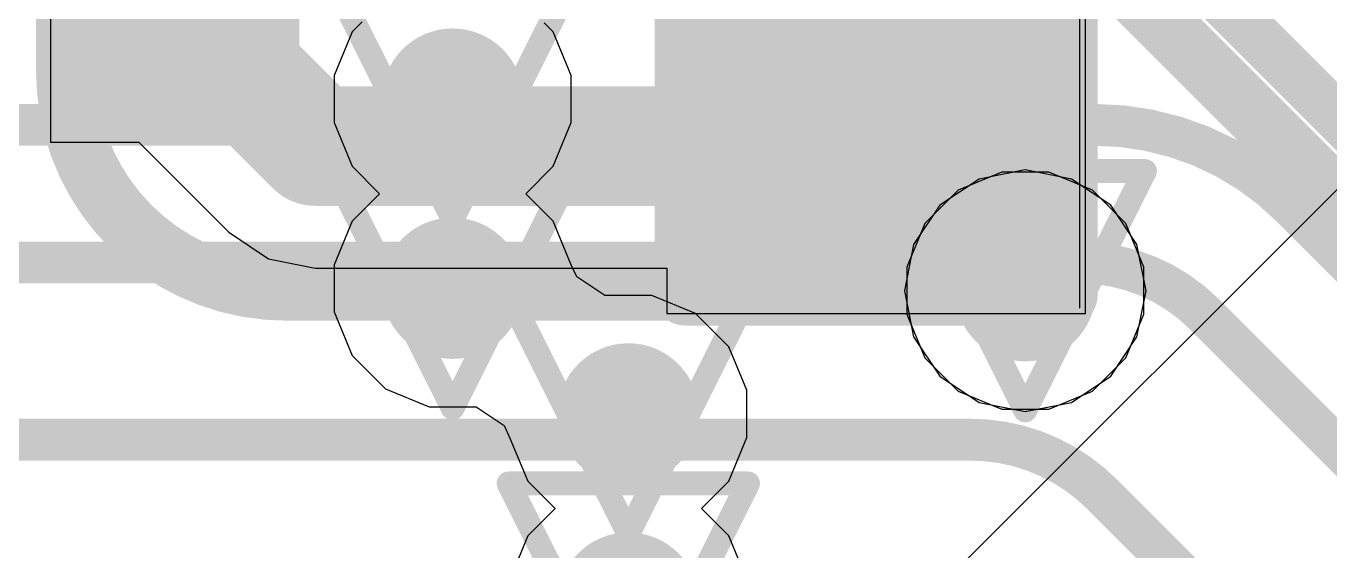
# Model space of a CAD drawing. Header units: inches. Extents: x -6 to 283, y -12 to 154.
# Drawn here: x 47.679 to 50.446, y 15.135 to 16.249 of the extents above; entities that cross this region are included whole.
import ezdxf

# ---------------------------------------------------------------- set-up
doc = ezdxf.new("R2010")
doc.units = ezdxf.units.IN
for name, color, linetype in [('Bottom Layer', 5, 'Continuous'), ('Bottom Overlay', 54, 'Continuous'), ('Bottom Paste', 16, 'Continuous'), ('Bottom Solder', 6, 'Continuous'), ('Drill Drawing', 1, 'Continuous'), ('GND-1', 16, 'Continuous'), ('GND-2', 90, 'Continuous'), ('GND-3', 216, 'Continuous'), ('PWR-1', 156, 'Continuous'), ('PWR-2', 130, 'Continuous'), ('Signal L1', 76, 'Continuous'), ('Signal L2', 6, 'Continuous'), ('Top Layer', 1, 'Continuous'), ('Via Holes', 16, 'Continuous')]:
    doc.layers.add(name, color=color, linetype=linetype)

# ---------------------------------------------------------------- blocks, each defined once
blk = doc.blocks.new('R___0402_B_139')
at = {"layer": 'Bottom Layer'}
for points in [[(-0.2413, 0.3175), (-0.2413, -0.3175), (-0.6985, -0.3175), (-0.6985, 0.3175)], [(0.6985, 0.3175), (0.6985, -0.3175), (0.2413, -0.3175), (0.2413, 0.3175)]]:
    blk.add_hatch(color=5, dxfattribs=at).paths.add_polyline_path(points)
at = {"layer": 'Bottom Paste'}
for points in [[(-0.2413, 0.3175), (-0.2413, -0.3175), (-0.6985, -0.3175), (-0.6985, 0.3175)], [(0.6985, 0.3175), (0.6985, -0.3175), (0.2413, -0.3175), (0.2413, 0.3175)]]:
    blk.add_hatch(color=16, dxfattribs=at).paths.add_polyline_path(points)
at = {"layer": 'Bottom Solder'}
for points in [[(-0.1863, 0.3725), (-0.1863, -0.3725), (-0.7535, -0.3725), (-0.7535, 0.3725)], [(0.7535, 0.3725), (0.7535, -0.3725), (0.1863, -0.3725), (0.1863, 0.3725)]]:
    blk.add_hatch(color=6, dxfattribs=at).paths.add_polyline_path(points)
at = {"layer": 'Bottom Overlay'}
for points in [[(-0.7874, -0.4064, 0.127, 0.127, 0), (-0.7874, 0.4064, 0.127, 0.127, 0)], [(0.7874, 0.4064, 0.127, 0.127, 0), (-0.7874, 0.4064, 0.127, 0.127, 0)], [(0.7874, -0.4064, 0.127, 0.127, 0), (0.7874, 0.4064, 0.127, 0.127, 0)], [(0.8128, 0.4318, 0.00323, 0.00323, 0), (-0.8128, 0.4318, 0.00323, 0.00323, 0)], [(0.7874, -0.4064, 0.127, 0.127, 0), (-0.7874, -0.4064, 0.127, 0.127, 0)]]:
    blk.add_lwpolyline(points, format="xyseb", dxfattribs=at)
for points in [[(-0.8191, 0.4064, 0.0635, 0.0635, 1), (-0.7556, 0.4064, 0.0635, 0.0635, 1)], [(-0.8191, 0.4064, 0.0635, 0.0635, 1), (-0.7556, 0.4064, 0.0635, 0.0635, 1)], [(0.7556, 0.4064, 0.0635, 0.0635, 1), (0.8191, 0.4064, 0.0635, 0.0635, 1)], [(0.7556, 0.4064, 0.0635, 0.0635, 1), (0.8191, 0.4064, 0.0635, 0.0635, 1)], [(-0.8136, 0.4318, 0.00161, 0.00161, 1), (-0.812, 0.4318, 0.00161, 0.00161, 1)], [(0.812, 0.4318, 0.00161, 0.00161, 1), (0.8136, 0.4318, 0.00161, 0.00161, 1)], [(-0.8191, -0.4064, 0.0635, 0.0635, 1), (-0.7556, -0.4064, 0.0635, 0.0635, 1)], [(-0.8191, -0.4064, 0.0635, 0.0635, 1), (-0.7556, -0.4064, 0.0635, 0.0635, 1)], [(0.7556, -0.4064, 0.0635, 0.0635, 1), (0.8191, -0.4064, 0.0635, 0.0635, 1)], [(0.7556, -0.4064, 0.0635, 0.0635, 1), (0.8191, -0.4064, 0.0635, 0.0635, 1)]]:
    blk.add_lwpolyline(points, format="xyseb", close=True, dxfattribs=at)
blk = doc.blocks.new('MMBT2222ATT3G_B_176')
at = {"layer": 'Bottom Layer'}
for points in [[(-0.35, 0.15), (0.35, 0.15), (0.35, -0.15), (-0.35, -0.15)], [(1.09, -0.35), (1.79, -0.35), (1.79, -0.65), (1.09, -0.65)], [(-0.35, -0.85), (0.35, -0.85), (0.35, -1.15), (-0.35, -1.15)]]:
    blk.add_hatch(color=5, dxfattribs=at).paths.add_polyline_path(points)
at = {"layer": 'Bottom Paste'}
for points in [[(-0.35, 0.15), (0.35, 0.15), (0.35, -0.15), (-0.35, -0.15)], [(1.09, -0.35), (1.79, -0.35), (1.79, -0.65), (1.09, -0.65)], [(-0.35, -0.85), (0.35, -0.85), (0.35, -1.15), (-0.35, -1.15)]]:
    blk.add_hatch(color=16, dxfattribs=at).paths.add_polyline_path(points)
at = {"layer": 'Bottom Solder'}
for points in [[(-0.4516, 0.2516), (0.4516, 0.2516), (0.4516, -0.2516), (-0.4516, -0.2516)], [(0.9884, -0.2484), (1.8916, -0.2484), (1.8916, -0.7516), (0.9884, -0.7516)], [(-0.4516, -0.7484), (0.4516, -0.7484), (0.4516, -1.2516), (-0.4516, -1.2516)]]:
    blk.add_hatch(color=6, dxfattribs=at).paths.add_polyline_path(points)
at = {"layer": 'Bottom Overlay'}
for points in [[(1.12, 0.3, 0.127, 0.127, 0), (0.815, 0.3, 0.127, 0.127, 0)], [(1.12, -0.03, 0.127, 0.127, 0), (1.12, 0.3, 0.127, 0.127, 0)], [(1.12, -1.3, 0.127, 0.127, 0), (1.12, -0.97, 0.127, 0.127, 0)], [(0.815, -1.3, 0.127, 0.127, 0), (1.12, -1.3, 0.127, 0.127, 0)]]:
    blk.add_lwpolyline(points, format="xyseb", dxfattribs=at)
for points in [[(0.7832, 0.3, 0.0635, 0.0635, 1), (0.8467, 0.3, 0.0635, 0.0635, 1)], [(1.0882, 0.3, 0.0635, 0.0635, 1), (1.1517, 0.3, 0.0635, 0.0635, 1)], [(1.0882, 0.3, 0.0635, 0.0635, 1), (1.1517, 0.3, 0.0635, 0.0635, 1)], [(1.0883, -0.03, 0.0635, 0.0635, 1), (1.1518, -0.03, 0.0635, 0.0635, 1)], [(1.0883, -0.97, 0.0635, 0.0635, 1), (1.1518, -0.97, 0.0635, 0.0635, 1)], [(0.7833, -1.3, 0.0635, 0.0635, 1), (0.8468, -1.3, 0.0635, 0.0635, 1)], [(1.0883, -1.3, 0.0635, 0.0635, 1), (1.1518, -1.3, 0.0635, 0.0635, 1)], [(1.0883, -1.3, 0.0635, 0.0635, 1), (1.1518, -1.3, 0.0635, 0.0635, 1)]]:
    blk.add_lwpolyline(points, format="xyseb", close=True, dxfattribs=at)
blk = doc.blocks.new('MMBT2222ATT3G_B_177')
at = {"layer": 'Bottom Layer'}
for points in [[(-0.35, 0.15), (0.35, 0.15), (0.35, -0.15), (-0.35, -0.15)], [(1.09, -0.35), (1.79, -0.35), (1.79, -0.65), (1.09, -0.65)], [(-0.35, -0.85), (0.35, -0.85), (0.35, -1.15), (-0.35, -1.15)]]:
    blk.add_hatch(color=5, dxfattribs=at).paths.add_polyline_path(points)
at = {"layer": 'Bottom Paste'}
for points in [[(-0.35, 0.15), (0.35, 0.15), (0.35, -0.15), (-0.35, -0.15)], [(1.09, -0.35), (1.79, -0.35), (1.79, -0.65), (1.09, -0.65)], [(-0.35, -0.85), (0.35, -0.85), (0.35, -1.15), (-0.35, -1.15)]]:
    blk.add_hatch(color=16, dxfattribs=at).paths.add_polyline_path(points)
at = {"layer": 'Bottom Solder'}
for points in [[(-0.4516, 0.2516), (0.4516, 0.2516), (0.4516, -0.2516), (-0.4516, -0.2516)], [(0.9884, -0.2484), (1.8916, -0.2484), (1.8916, -0.7516), (0.9884, -0.7516)], [(-0.4516, -0.7484), (0.4516, -0.7484), (0.4516, -1.2516), (-0.4516, -1.2516)]]:
    blk.add_hatch(color=6, dxfattribs=at).paths.add_polyline_path(points)
at = {"layer": 'Bottom Overlay'}
for points in [[(1.12, 0.3, 0.127, 0.127, 0), (0.815, 0.3, 0.127, 0.127, 0)], [(1.12, -0.03, 0.127, 0.127, 0), (1.12, 0.3, 0.127, 0.127, 0)], [(1.12, -1.3, 0.127, 0.127, 0), (1.12, -0.97, 0.127, 0.127, 0)], [(1.12, -1.3, 0.127, 0.127, 0), (0.815, -1.3, 0.127, 0.127, 0)]]:
    blk.add_lwpolyline(points, format="xyseb", dxfattribs=at)
for points in [[(0.7832, 0.3, 0.0635, 0.0635, 1), (0.8467, 0.3, 0.0635, 0.0635, 1)], [(1.0882, 0.3, 0.0635, 0.0635, 1), (1.1517, 0.3, 0.0635, 0.0635, 1)], [(1.0882, 0.3, 0.0635, 0.0635, 1), (1.1517, 0.3, 0.0635, 0.0635, 1)], [(1.0883, -0.03, 0.0635, 0.0635, 1), (1.1518, -0.03, 0.0635, 0.0635, 1)], [(1.0883, -0.97, 0.0635, 0.0635, 1), (1.1518, -0.97, 0.0635, 0.0635, 1)], [(0.7833, -1.3, 0.0635, 0.0635, 1), (0.8468, -1.3, 0.0635, 0.0635, 1)], [(1.0883, -1.3, 0.0635, 0.0635, 1), (1.1518, -1.3, 0.0635, 0.0635, 1)], [(1.0883, -1.3, 0.0635, 0.0635, 1), (1.1518, -1.3, 0.0635, 0.0635, 1)]]:
    blk.add_lwpolyline(points, format="xyseb", close=True, dxfattribs=at)

msp = doc.modelspace()

# ---------------------------------------------------------------- hatches: boundary and pattern name
at = {"layer": 'GND-1'}
h = msp.add_hatch(color=16, dxfattribs=at)
edge = h.paths.add_edge_path()
edge.add_arc((48.5845, 16.0943), 0.15, 0, 360)
h = msp.add_hatch(color=16, dxfattribs=at)
edge = h.paths.add_edge_path()
edge.add_arc((48.5845, 15.6927), 0.15, 0, 360)
h = msp.add_hatch(color=16, dxfattribs=at)
edge = h.paths.add_edge_path()
edge.add_arc((48.9574, 15.426), 0.15, 0, 360)
h = msp.add_hatch(color=16, dxfattribs=at)
edge = h.paths.add_edge_path()
edge.add_arc((48.9574, 15.0244), 0.15, 0, 360)
at = {"layer": 'GND-2'}
h = msp.add_hatch(color=90, dxfattribs=at)
edge = h.paths.add_edge_path()
edge.add_arc((49.7998, 15.6875), 0.15, 0, 360)
at = {"layer": 'GND-3'}
h = msp.add_hatch(color=216, dxfattribs=at)
edge = h.paths.add_edge_path()
edge.add_arc((49.7998, 15.6875), 0.15, 0, 360)
at = {"layer": 'PWR-1'}
h = msp.add_hatch(color=156, dxfattribs=at)
edge = h.paths.add_edge_path()
edge.add_arc((49.7998, 15.6875), 0.15, 0, 360)
at = {"layer": 'PWR-2'}
h = msp.add_hatch(color=130, dxfattribs=at)
edge = h.paths.add_edge_path()
edge.add_arc((49.7998, 15.6875), 0.15, 0, 360)
at = {"layer": 'Signal L1'}
h = msp.add_hatch(color=76, dxfattribs=at)
edge = h.paths.add_edge_path()
edge.add_arc((48.5845, 16.0943), 0.15, 0, 360)
h = msp.add_hatch(color=76, dxfattribs=at)
edge = h.paths.add_edge_path()
edge.add_arc((48.5845, 15.6927), 0.15, 0, 360)
h = msp.add_hatch(color=76, dxfattribs=at)
edge = h.paths.add_edge_path()
edge.add_arc((49.7998, 15.6875), 0.15, 0, 360)
h = msp.add_hatch(color=76, dxfattribs=at)
edge = h.paths.add_edge_path()
edge.add_arc((48.9574, 15.426), 0.15, 0, 360)
h = msp.add_hatch(color=76, dxfattribs=at)
edge = h.paths.add_edge_path()
edge.add_arc((48.9574, 15.0244), 0.15, 0, 360)
at = {"layer": 'Signal L2'}
h = msp.add_hatch(color=6, dxfattribs=at)
edge = h.paths.add_edge_path()
edge.add_arc((49.7998, 15.6875), 0.15, 0, 360)
at = {"layer": 'Top Layer'}
h = msp.add_hatch(color=1, dxfattribs=at)
edge = h.paths.add_edge_path()
edge.add_arc((48.5845, 16.0943), 0.15, 0, 360)
h = msp.add_hatch(color=1, dxfattribs=at)
edge = h.paths.add_edge_path()
edge.add_arc((48.5845, 15.6927), 0.15, 0, 360)
h = msp.add_hatch(color=1, dxfattribs=at)
edge = h.paths.add_edge_path()
edge.add_arc((48.9574, 15.426), 0.15, 0, 360)
h = msp.add_hatch(color=1, dxfattribs=at)
edge = h.paths.add_edge_path()
edge.add_arc((48.9574, 15.0244), 0.15, 0, 360)
at = {"layer": 'Via Holes'}
h = msp.add_hatch(color=7, dxfattribs=at)
edge = h.paths.add_edge_path()
edge.add_arc((48.5845, 16.0943), 0.075, 0, 360)
h = msp.add_hatch(color=7, dxfattribs=at)
edge = h.paths.add_edge_path()
edge.add_arc((48.5845, 15.6927), 0.075, 0, 360)
h = msp.add_hatch(color=7, dxfattribs=at)
edge = h.paths.add_edge_path()
edge.add_arc((49.7998, 15.6875), 0.075, 0, 360)
h = msp.add_hatch(color=7, dxfattribs=at)
edge = h.paths.add_edge_path()
edge.add_arc((48.9574, 15.426), 0.075, 0, 360)

# ---------------------------------------------------------------- linework, layer by layer
at = {"layer": 'Bottom Layer'}
for p, q in [((47.7309, 16.9567), (47.7309, 16.0027)), ((49.9279, 15.639), (49.9279, 16.3502)), ((47.7309, 16.0027), (47.9186, 16.0027)), ((47.9186, 16.0027), (48.1098, 15.8115)), ((48.1098, 15.8115), (48.1938, 15.7554)), ((48.1938, 15.7554), (48.2929, 15.7357)), ((48.2929, 15.7357), (49.0389, 15.7357)), ((49.0389, 15.7357), (49.0389, 15.639)), ((49.0389, 15.639), (49.9279, 15.639))]:
    msp.add_line(p, q, dxfattribs=at)
for points in [[(48.0079, 16.2797, 0.254, 0.254, 0), (48.0079, 16.4797, 0.254, 0.254, 0)], [(48.0079, 16.2797, 0.254, 0.254, 0), (48.2929, 15.9946, 0.254, 0.254, 0)], [(48.2929, 15.9946, 0.254, 0.254, 0), (49.4834, 15.9946, 0.254, 0.254, 0)]]:
    msp.add_lwpolyline(points, format="xyseb", dxfattribs=at)
for points in [[(47.9444, 16.2797, 0.127, 0.127, 1), (48.0714, 16.2797, 0.127, 0.127, 1)], [(47.9444, 16.2797, 0.127, 0.127, 1), (48.0714, 16.2797, 0.127, 0.127, 1)], [(48.2294, 15.9946, 0.127, 0.127, 1), (48.3564, 15.9946, 0.127, 0.127, 1)], [(48.2294, 15.9946, 0.127, 0.127, 1), (48.3564, 15.9946, 0.127, 0.127, 1)], [(49.4199, 15.9946, 0.127, 0.127, 1), (49.5469, 15.9946, 0.127, 0.127, 1)]]:
    msp.add_lwpolyline(points, format="xyseb", close=True, dxfattribs=at)
at = {"layer": 'Drill Drawing'}
for points in [[(48.3305, 16.3483, 0.0508, 0.0508, 0), (48.5845, 15.8403, 0.0508, 0.0508, 0)], [(48.5845, 15.8403, 0.0508, 0.0508, 0), (48.8385, 16.3483, 0.0508, 0.0508, 0)], [(48.3305, 15.9467, 0.0508, 0.0508, 0), (48.8385, 15.9467, 0.0508, 0.0508, 0)], [(48.3305, 15.9467, 0.0508, 0.0508, 0), (48.5845, 15.4387, 0.0508, 0.0508, 0)], [(48.5845, 15.4387, 0.0508, 0.0508, 0), (48.8385, 15.9467, 0.0508, 0.0508, 0)], [(49.5458, 15.9415, 0.0508, 0.0508, 0), (50.0538, 15.9415, 0.0508, 0.0508, 0)], [(49.5458, 15.9415, 0.0508, 0.0508, 0), (49.7998, 15.4335, 0.0508, 0.0508, 0)], [(49.7998, 15.4335, 0.0508, 0.0508, 0), (50.0538, 15.9415, 0.0508, 0.0508, 0)], [(48.7034, 15.68, 0.0508, 0.0508, 0), (49.2114, 15.68, 0.0508, 0.0508, 0)], [(48.7034, 15.68, 0.0508, 0.0508, 0), (48.9574, 15.172, 0.0508, 0.0508, 0)], [(48.9574, 15.172, 0.0508, 0.0508, 0), (49.2114, 15.68, 0.0508, 0.0508, 0)], [(48.7034, 15.2784, 0.0508, 0.0508, 0), (49.2114, 15.2784, 0.0508, 0.0508, 0)], [(48.7034, 15.2784, 0.0508, 0.0508, 0), (48.9574, 14.7704, 0.0508, 0.0508, 0)], [(48.9574, 14.7704, 0.0508, 0.0508, 0), (49.2114, 15.2784, 0.0508, 0.0508, 0)]]:
    msp.add_lwpolyline(points, format="xyseb", dxfattribs=at)
for points in [[(48.3178, 15.9467, 0.0254, 0.0254, 1), (48.3432, 15.9467, 0.0254, 0.0254, 1)], [(48.3178, 15.9467, 0.0254, 0.0254, 1), (48.3432, 15.9467, 0.0254, 0.0254, 1)], [(48.8258, 15.9467, 0.0254, 0.0254, 1), (48.8512, 15.9467, 0.0254, 0.0254, 1)], [(48.8258, 15.9467, 0.0254, 0.0254, 1), (48.8512, 15.9467, 0.0254, 0.0254, 1)], [(49.5331, 15.9415, 0.0254, 0.0254, 1), (49.5585, 15.9415, 0.0254, 0.0254, 1)], [(49.5331, 15.9415, 0.0254, 0.0254, 1), (49.5585, 15.9415, 0.0254, 0.0254, 1)], [(50.0411, 15.9415, 0.0254, 0.0254, 1), (50.0665, 15.9415, 0.0254, 0.0254, 1)], [(50.0411, 15.9415, 0.0254, 0.0254, 1), (50.0665, 15.9415, 0.0254, 0.0254, 1)], [(48.5718, 15.8403, 0.0254, 0.0254, 1), (48.5972, 15.8403, 0.0254, 0.0254, 1)], [(48.5718, 15.8403, 0.0254, 0.0254, 1), (48.5972, 15.8403, 0.0254, 0.0254, 1)], [(48.6907, 15.68, 0.0254, 0.0254, 1), (48.7161, 15.68, 0.0254, 0.0254, 1)], [(48.6907, 15.68, 0.0254, 0.0254, 1), (48.7161, 15.68, 0.0254, 0.0254, 1)], [(49.1987, 15.68, 0.0254, 0.0254, 1), (49.2241, 15.68, 0.0254, 0.0254, 1)], [(49.1987, 15.68, 0.0254, 0.0254, 1), (49.2241, 15.68, 0.0254, 0.0254, 1)], [(48.5718, 15.4387, 0.0254, 0.0254, 1), (48.5972, 15.4387, 0.0254, 0.0254, 1)], [(48.5718, 15.4387, 0.0254, 0.0254, 1), (48.5972, 15.4387, 0.0254, 0.0254, 1)], [(49.7871, 15.4335, 0.0254, 0.0254, 1), (49.8125, 15.4335, 0.0254, 0.0254, 1)], [(49.7871, 15.4335, 0.0254, 0.0254, 1), (49.8125, 15.4335, 0.0254, 0.0254, 1)], [(48.6907, 15.2784, 0.0254, 0.0254, 1), (48.7161, 15.2784, 0.0254, 0.0254, 1)], [(48.6907, 15.2784, 0.0254, 0.0254, 1), (48.7161, 15.2784, 0.0254, 0.0254, 1)], [(49.1987, 15.2784, 0.0254, 0.0254, 1), (49.2241, 15.2784, 0.0254, 0.0254, 1)], [(49.1987, 15.2784, 0.0254, 0.0254, 1), (49.2241, 15.2784, 0.0254, 0.0254, 1)], [(48.9447, 15.172, 0.0254, 0.0254, 1), (48.9701, 15.172, 0.0254, 0.0254, 1)], [(48.9447, 15.172, 0.0254, 0.0254, 1), (48.9701, 15.172, 0.0254, 0.0254, 1)]]:
    msp.add_lwpolyline(points, format="xyseb", close=True, dxfattribs=at)
at = {"layer": 'GND-1'}
for p, q in [((48.3928, 16.2584), (48.3713, 16.2369)), ((48.7978, 16.2369), (48.7787, 16.256)), ((48.3713, 16.2369), (48.3329, 16.1444)), ((48.8361, 16.1444), (48.7978, 16.2369)), ((48.3329, 16.1444), (48.3329, 16.0443)), ((48.8361, 16.0443), (48.8361, 16.1444)), ((48.3329, 16.0443), (48.3713, 15.9518)), ((48.7978, 15.9518), (48.8361, 16.0443)), ((48.3713, 15.9518), (48.4295, 15.8935)), ((48.7396, 15.8935), (48.7978, 15.9518)), ((48.4295, 15.8935), (48.3713, 15.8353)), ((48.7978, 15.8353), (48.7396, 15.8935)), ((48.3713, 15.8353), (48.3329, 15.7428)), ((48.8356, 15.7442), (48.7978, 15.8353)), ((48.3329, 15.7428), (48.3329, 15.6427)), ((48.848, 15.7173), (48.8356, 15.7442)), ((48.9073, 15.6776), (48.848, 15.7173)), ((49.0074, 15.6776), (48.9073, 15.6776)), ((49.0999, 15.6393), (49.0074, 15.6776)), ((48.3329, 15.6427), (48.3713, 15.5502)), ((49.1707, 15.5686), (49.0999, 15.6393)), ((49.209, 15.4761), (49.1707, 15.5686)), ((48.3713, 15.5502), (48.442, 15.4795)), ((48.442, 15.4795), (48.5345, 15.4411)), ((49.209, 15.376), (49.209, 15.4761)), ((48.5345, 15.4411), (48.6346, 15.4411)), ((48.6346, 15.4411), (48.6939, 15.4015)), ((48.6939, 15.4015), (48.7063, 15.3746)), ((48.7063, 15.3746), (48.7441, 15.2835)), ((49.1707, 15.2835), (49.209, 15.376)), ((48.7441, 15.2835), (48.8024, 15.2252)), ((49.1124, 15.2252), (49.1707, 15.2835)), ((48.8024, 15.2252), (48.7441, 15.167)), ((49.1707, 15.167), (49.1124, 15.2252)), ((48.7441, 15.167), (48.7058, 15.0745)), ((49.209, 15.0745), (49.1707, 15.167))]:
    msp.add_line(p, q, dxfattribs=at)
at = {"layer": 'GND-2'}
for p, q in [((49.7498, 15.9391), (49.6573, 15.9008)), ((49.8499, 15.9391), (49.7498, 15.9391)), ((49.9424, 15.9008), (49.8499, 15.9391)), ((49.6573, 15.9008), (49.5865, 15.83)), ((50.0131, 15.83), (49.9424, 15.9008)), ((49.5865, 15.83), (49.5482, 15.7376)), ((50.0514, 15.7376), (50.0131, 15.83)), ((49.5482, 15.7376), (49.5482, 15.6375)), ((50.0514, 15.6375), (50.0514, 15.7376)), ((49.5482, 15.6375), (49.5865, 15.545)), ((50.0131, 15.545), (50.0514, 15.6375)), ((49.5865, 15.545), (49.6573, 15.4742)), ((49.9424, 15.4742), (50.0131, 15.545)), ((49.6573, 15.4742), (49.7498, 15.4359)), ((49.8499, 15.4359), (49.9424, 15.4742)), ((49.7498, 15.4359), (49.8499, 15.4359))]:
    msp.add_line(p, q, dxfattribs=at)
at = {"layer": 'GND-3'}
for p, q in [((49.7498, 15.9391), (49.6573, 15.9008)), ((49.8499, 15.9391), (49.7498, 15.9391)), ((49.9424, 15.9008), (49.8499, 15.9391)), ((49.6573, 15.9008), (49.5865, 15.83)), ((50.0131, 15.83), (49.9424, 15.9008)), ((49.5865, 15.83), (49.5482, 15.7376)), ((50.0514, 15.7376), (50.0131, 15.83)), ((49.5482, 15.7376), (49.5482, 15.6375)), ((50.0514, 15.6375), (50.0514, 15.7376)), ((49.5482, 15.6375), (49.5865, 15.545)), ((50.0131, 15.545), (50.0514, 15.6375)), ((49.5865, 15.545), (49.6573, 15.4742)), ((49.9424, 15.4742), (50.0131, 15.545)), ((49.6573, 15.4742), (49.7498, 15.4359)), ((49.8499, 15.4359), (49.9424, 15.4742)), ((49.7498, 15.4359), (49.8499, 15.4359))]:
    msp.add_line(p, q, dxfattribs=at)
at = {"layer": 'PWR-1'}
for p, q in [((49.7998, 15.9441), (49.7017, 15.9245)), ((49.898, 15.9245), (49.7998, 15.9441)), ((49.7017, 15.9245), (49.6184, 15.8689)), ((49.9812, 15.8689), (49.898, 15.9245)), ((49.6184, 15.8689), (49.5628, 15.7857)), ((50.0368, 15.7857), (49.9812, 15.8689)), ((49.5628, 15.7857), (49.5433, 15.6875)), ((50.0564, 15.6875), (50.0368, 15.7857)), ((49.5433, 15.6875), (49.5628, 15.5894)), ((50.0368, 15.5894), (50.0564, 15.6875)), ((49.5628, 15.5894), (49.6184, 15.5061)), ((49.9812, 15.5061), (50.0368, 15.5894)), ((49.6184, 15.5061), (49.7017, 15.4505)), ((49.898, 15.4505), (49.9812, 15.5061)), ((49.7017, 15.4505), (49.7998, 15.431)), ((49.7998, 15.431), (49.898, 15.4505))]:
    msp.add_line(p, q, dxfattribs=at)
at = {"layer": 'PWR-2'}
for p, q in [((49.7998, 15.9441), (49.7017, 15.9245)), ((49.898, 15.9245), (49.7998, 15.9441)), ((49.7017, 15.9245), (49.6184, 15.8689)), ((49.9812, 15.8689), (49.898, 15.9245)), ((49.6184, 15.8689), (49.5628, 15.7857)), ((50.0368, 15.7857), (49.9812, 15.8689)), ((49.5628, 15.7857), (49.5433, 15.6875)), ((50.0564, 15.6875), (50.0368, 15.7857)), ((49.5433, 15.6875), (49.5628, 15.5894)), ((50.0368, 15.5894), (50.0564, 15.6875)), ((49.5628, 15.5894), (49.6184, 15.5061)), ((49.9812, 15.5061), (50.0368, 15.5894)), ((49.6184, 15.5061), (49.7017, 15.4505)), ((49.898, 15.4505), (49.9812, 15.5061)), ((49.7017, 15.4505), (49.7998, 15.431)), ((49.7998, 15.431), (49.898, 15.4505))]:
    msp.add_line(p, q, dxfattribs=at)
at = {"layer": 'Signal L1'}
for points in [[(49.7998, 15.6875, 0.1041, 0.1041, 0), (49.7998, 16.3609, 0.1041, 0.1041, 0)], [(48.5845, 16.0396, 0.0889, 0.0889, 0), (48.5845, 16.0943, 0.0889, 0.0889, 0)], [(46.8066, 16.0396, 0.0889, 0.0889, 0), (48.5845, 16.0396, 0.0889, 0.0889, 0)], [(46.8635, 15.7475, 0.0889, 0.0889, 0), (48.5845, 15.7475, 0.0889, 0.0889, 0)], [(48.5845, 15.6927, 0.0889, 0.0889, 0), (48.5845, 15.7475, 0.0889, 0.0889, 0)], [(48.9574, 15.3713, 0.0889, 0.0889, 0), (48.9574, 15.426, 0.0889, 0.0889, 0)], [(47.3803, 15.3713, 0.0889, 0.0889, 0), (48.9574, 15.3713, 0.0889, 0.0889, 0)]]:
    msp.add_lwpolyline(points, format="xyseb", dxfattribs=at)
for points in [[(48.5623, 16.0943, 0.0445, 0.0445, 1), (48.6068, 16.0943, 0.0445, 0.0445, 1)], [(48.5623, 16.0396, 0.0445, 0.0445, 1), (48.6068, 16.0396, 0.0445, 0.0445, 1)], [(48.5623, 16.0396, 0.0445, 0.0445, 1), (48.6068, 16.0396, 0.0445, 0.0445, 1)], [(48.5623, 15.7475, 0.0445, 0.0445, 1), (48.6068, 15.7475, 0.0445, 0.0445, 1)], [(48.5623, 15.7475, 0.0445, 0.0445, 1), (48.6068, 15.7475, 0.0445, 0.0445, 1)], [(48.5623, 15.6927, 0.0445, 0.0445, 1), (48.6068, 15.6927, 0.0445, 0.0445, 1)], [(49.7738, 15.6875, 0.0521, 0.0521, 1), (49.8259, 15.6875, 0.0521, 0.0521, 1)], [(48.9351, 15.426, 0.0445, 0.0445, 1), (48.9796, 15.426, 0.0445, 0.0445, 1)], [(48.9351, 15.3713, 0.0445, 0.0445, 1), (48.9796, 15.3713, 0.0445, 0.0445, 1)], [(48.9351, 15.3713, 0.0445, 0.0445, 1), (48.9796, 15.3713, 0.0445, 0.0445, 1)]]:
    msp.add_lwpolyline(points, format="xyseb", close=True, dxfattribs=at)
at = {"layer": 'Signal L2'}
for points in [[(48.9128, 17.9075, 0.127, 0.127, 0), (52.5693, 14.251, 0.127, 0.127, 0)], [(48.7539, 17.5928, 0.127, 0.127, 0), (52.4118, 13.935, 0.127, 0.127, 0)], [(47.7639, 16.1546, 0.127, 0.127, 0), (47.7639, 17.0995, 0.127, 0.127, 0)], [(47.8498, 15.8847, 0.127, 0.127, -0.155264), (47.7639, 16.1546, 0.127, 0.127, 0)], [(47.9611, 15.7734, 0.127, 0.127, -0.084833), (47.8498, 15.8847, 0.127, 0.127, 0)], [(48.231, 15.6875, 0.127, 0.127, -0.155264), (47.9611, 15.7734, 0.127, 0.127, 0)], [(48.231, 15.6875, 0.127, 0.127, 0), (49.7998, 15.6875, 0.127, 0.127, 0)]]:
    msp.add_lwpolyline(points, format="xyseb", dxfattribs=at)
for points in [[(47.7322, 16.1546, 0.0635, 0.0635, 1), (47.7957, 16.1546, 0.0635, 0.0635, 1)], [(47.7322, 16.1546, 0.0635, 0.0635, 1), (47.7957, 16.1546, 0.0635, 0.0635, 1)], [(47.8181, 15.8847, 0.0635, 0.0635, 1), (47.8816, 15.8847, 0.0635, 0.0635, 1)], [(47.8181, 15.8847, 0.0635, 0.0635, 1), (47.8816, 15.8847, 0.0635, 0.0635, 1)], [(47.9293, 15.7734, 0.0635, 0.0635, 1), (47.9928, 15.7734, 0.0635, 0.0635, 1)], [(47.9293, 15.7734, 0.0635, 0.0635, 1), (47.9928, 15.7734, 0.0635, 0.0635, 1)], [(48.1992, 15.6875, 0.0635, 0.0635, 1), (48.2627, 15.6875, 0.0635, 0.0635, 1)], [(48.1992, 15.6875, 0.0635, 0.0635, 1), (48.2627, 15.6875, 0.0635, 0.0635, 1)], [(49.7681, 15.6875, 0.0635, 0.0635, 1), (49.8316, 15.6875, 0.0635, 0.0635, 1)]]:
    msp.add_lwpolyline(points, format="xyseb", close=True, dxfattribs=at)
at = {"layer": 'Top Layer'}
for p, q in [((42.6407, 8.082), (53.4484, 18.8896)), ((48.3928, 16.2584), (48.3713, 16.2369)), ((48.3713, 16.2369), (48.3329, 16.1444)), ((48.3329, 16.1444), (48.3329, 16.0443)), ((48.3329, 16.0443), (48.3713, 15.9518)), ((48.3713, 15.9518), (48.4295, 15.8935)), ((48.4295, 15.8935), (48.3713, 15.8353)), ((48.3713, 15.8353), (48.3329, 15.7428)), ((48.3329, 15.7428), (48.3329, 15.6427)), ((48.3329, 15.6427), (48.3713, 15.5502)), ((48.3713, 15.5502), (48.442, 15.4795)), ((48.442, 15.4795), (48.5345, 15.4411)), ((48.5345, 15.4411), (48.6346, 15.4411)), ((48.6346, 15.4411), (48.6939, 15.4015)), ((48.6939, 15.4015), (48.7063, 15.3746)), ((48.7063, 15.3746), (48.7441, 15.2835)), ((48.7441, 15.2835), (48.8024, 15.2252)), ((48.8024, 15.2252), (48.7441, 15.167)), ((48.7441, 15.167), (48.7058, 15.0745))]:
    msp.add_line(p, q, dxfattribs=at)
for points in [[(50.1427, 16.376, 0.1041, 0.1041, 0), (51.2423, 15.2764, 0.1041, 0.1041, 0)], [(48.5845, 16.0396, 0.0889, 0.0889, 0), (48.5845, 16.0943, 0.0889, 0.0889, 0)], [(48.5845, 16.0396, 0.0889, 0.0889, 0), (49.9455, 16.0396, 0.0889, 0.0889, 0)], [(49.9455, 16.0396, 0.0889, 0.0889, 0), (49.9469, 16.0396, 0.0889, 0.0889, 0)], [(49.9469, 16.0396, 0.0889, 0.0889, -0.198911), (50.3637, 15.867, 0.0889, 0.0889, 0)], [(50.3637, 15.867, 0.0889, 0.0889, 0), (50.3654, 15.8652, 0.0889, 0.0889, 0)], [(50.3654, 15.8652, 0.0889, 0.0889, 0), (51.2707, 14.96, 0.0889, 0.0889, 0)], [(48.5845, 15.7475, 0.0889, 0.0889, 0), (49.9152, 15.7475, 0.0889, 0.0889, 0)], [(48.5845, 15.6927, 0.0889, 0.0889, 0), (48.5845, 15.7475, 0.0889, 0.0889, 0)], [(49.9152, 15.7475, 0.0889, 0.0889, -0.198912), (50.1796, 15.638, 0.0889, 0.0889, 0)], [(50.1796, 15.638, 0.0889, 0.0889, 0), (51.1552, 14.6623, 0.0889, 0.0889, 0)], [(48.9574, 15.3713, 0.0889, 0.0889, 0), (48.9574, 15.426, 0.0889, 0.0889, 0)], [(48.9574, 15.3713, 0.0889, 0.0889, 0), (49.6836, 15.3713, 0.0889, 0.0889, 0)], [(49.6836, 15.3713, 0.0889, 0.0889, -0.198916), (49.9629, 15.2556, 0.0889, 0.0889, 0)], [(49.9629, 15.2556, 0.0889, 0.0889, 0), (49.964, 15.2544, 0.0889, 0.0889, 0)], [(49.964, 15.2544, 0.0889, 0.0889, 0), (50.8614, 14.357, 0.0889, 0.0889, 0)]]:
    msp.add_lwpolyline(points, format="xyseb", dxfattribs=at)
for points in [[(48.5623, 16.0943, 0.0445, 0.0445, 1), (48.6068, 16.0943, 0.0445, 0.0445, 1)], [(48.5623, 16.0396, 0.0445, 0.0445, 1), (48.6068, 16.0396, 0.0445, 0.0445, 1)], [(48.5623, 16.0396, 0.0445, 0.0445, 1), (48.6068, 16.0396, 0.0445, 0.0445, 1)], [(49.9233, 16.0396, 0.0445, 0.0445, 1), (49.9678, 16.0396, 0.0445, 0.0445, 1)], [(49.9233, 16.0396, 0.0445, 0.0445, 1), (49.9678, 16.0396, 0.0445, 0.0445, 1)], [(49.9247, 16.0396, 0.0445, 0.0445, 1), (49.9692, 16.0396, 0.0445, 0.0445, 1)], [(49.9247, 16.0396, 0.0445, 0.0445, 1), (49.9692, 16.0396, 0.0445, 0.0445, 1)], [(50.3415, 15.867, 0.0445, 0.0445, 1), (50.3859, 15.867, 0.0445, 0.0445, 1)], [(50.3415, 15.867, 0.0445, 0.0445, 1), (50.3859, 15.867, 0.0445, 0.0445, 1)], [(50.3432, 15.8652, 0.0445, 0.0445, 1), (50.3877, 15.8652, 0.0445, 0.0445, 1)], [(50.3432, 15.8652, 0.0445, 0.0445, 1), (50.3877, 15.8652, 0.0445, 0.0445, 1)], [(48.5623, 15.7475, 0.0445, 0.0445, 1), (48.6068, 15.7475, 0.0445, 0.0445, 1)], [(48.5623, 15.7475, 0.0445, 0.0445, 1), (48.6068, 15.7475, 0.0445, 0.0445, 1)], [(49.893, 15.7475, 0.0445, 0.0445, 1), (49.9374, 15.7475, 0.0445, 0.0445, 1)], [(49.893, 15.7475, 0.0445, 0.0445, 1), (49.9374, 15.7475, 0.0445, 0.0445, 1)], [(48.5623, 15.6927, 0.0445, 0.0445, 1), (48.6068, 15.6927, 0.0445, 0.0445, 1)], [(50.1574, 15.638, 0.0445, 0.0445, 1), (50.2018, 15.638, 0.0445, 0.0445, 1)], [(50.1574, 15.638, 0.0445, 0.0445, 1), (50.2018, 15.638, 0.0445, 0.0445, 1)], [(48.9351, 15.426, 0.0445, 0.0445, 1), (48.9796, 15.426, 0.0445, 0.0445, 1)], [(48.9351, 15.3713, 0.0445, 0.0445, 1), (48.9796, 15.3713, 0.0445, 0.0445, 1)], [(48.9351, 15.3713, 0.0445, 0.0445, 1), (48.9796, 15.3713, 0.0445, 0.0445, 1)], [(49.6614, 15.3713, 0.0445, 0.0445, 1), (49.7058, 15.3713, 0.0445, 0.0445, 1)], [(49.6614, 15.3713, 0.0445, 0.0445, 1), (49.7058, 15.3713, 0.0445, 0.0445, 1)], [(49.9406, 15.2556, 0.0445, 0.0445, 1), (49.9851, 15.2556, 0.0445, 0.0445, 1)], [(49.9406, 15.2556, 0.0445, 0.0445, 1), (49.9851, 15.2556, 0.0445, 0.0445, 1)], [(49.9418, 15.2544, 0.0445, 0.0445, 1), (49.9863, 15.2544, 0.0445, 0.0445, 1)], [(49.9418, 15.2544, 0.0445, 0.0445, 1), (49.9863, 15.2544, 0.0445, 0.0445, 1)]]:
    msp.add_lwpolyline(points, format="xyseb", close=True, dxfattribs=at)

# ---------------------------------------------------------------- block references
at = {"rotation": 270}
for name, p in [('MMBT2222ATT3G_B_177', (48.5079, 17.9197)), ('MMBT2222ATT3G_B_176', (51.4817, 17.9197)), ('R___0402_B_139', (49.4834, 16.4645))]:
    msp.add_blockref(name, p, dxfattribs=at)

doc.saveas('drawing.dxf')
